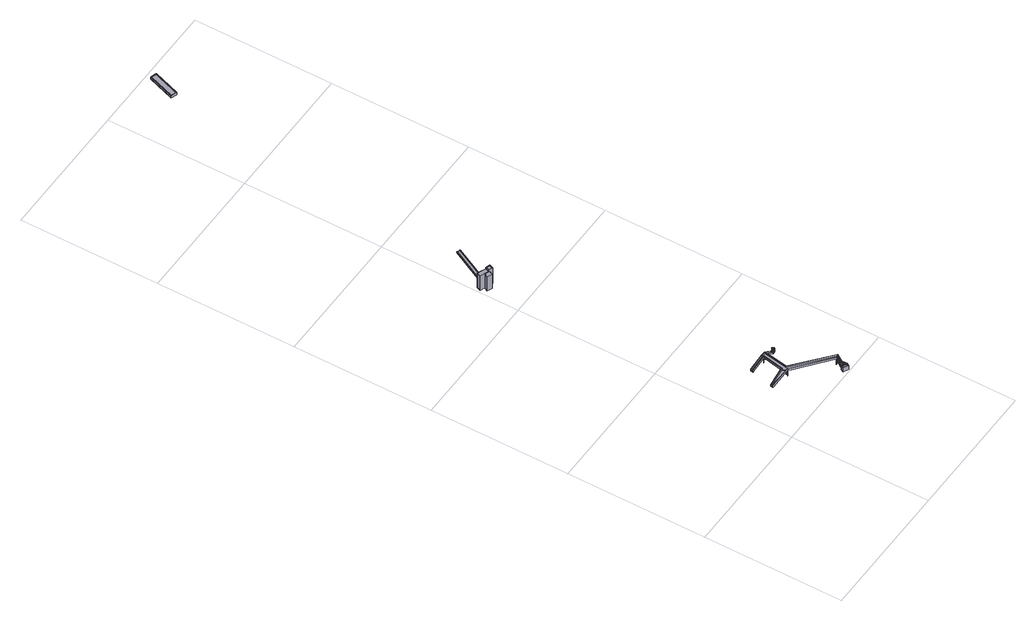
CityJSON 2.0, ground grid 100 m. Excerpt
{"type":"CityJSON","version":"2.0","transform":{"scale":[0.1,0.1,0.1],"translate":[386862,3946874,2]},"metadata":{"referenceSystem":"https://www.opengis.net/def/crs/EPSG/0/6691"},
"CityObjects":{
"bridge1":{"type":"Bridge","geometry":[{"type":"MultiSurface","lod":"2","boundaries":[[[0,1,2]],[[3,1,4]],[[3,2,1]],[[5,3,4]],[[4,6,7]],[[4,7,5]],[[8,9,10,11,12,13,14]],[[15,16,17,18,19,20,21]],[[22,23,2,3]],[[5,7,24,25,22,3]],[[1,26,27,28,6,4]],[[29,26,1,0]],[[23,22,9,8,30]],[[25,24,10,9]],[[22,25,9]],[[17,28,27,18]],[[27,26,18]],[[18,26,29,19]],[[31,14,13,32]],[[32,21,20]],[[12,33,15]],[[12,11,33]],[[13,21,32]],[[21,13,15]],[[33,16,15]],[[15,13,12]],[[11,10,24,7,6,28,17,16,33]],[[34,2,23,30]],[[35,36,37]],[[38,39,40]],[[38,41,39]],[[35,40,36]],[[40,35,38]],[[37,36,42]],[[43,44,45,46,47,48,49]],[[50,49,48,51,37,42,52,53]],[[54,55,50,53,56]],[[57,58,41,59]],[[59,41,38,35,37,51,60,61]],[[40,39,62,63,64,52,42,36]],[[57,59,61,47,46]],[[61,60,47]],[[51,48,47,60]],[[64,63,56]],[[53,52,64,56]],[[63,62,54,56]],[[65,66,67]],[[68,69,70,66,71]],[[67,72,65]],[[66,73,67]],[[73,66,70]],[[67,74,72]],[[75,76,77,78,79,80,81]],[[82,83,84,85,86,87,88]],[[89,90,71,66]],[[65,72,91,92,89,66]],[[70,93,94,95,96,74,67,73]],[[90,89,76,75]],[[92,91,77,76]],[[89,92,76]],[[84,96,95,85]],[[95,94,85]],[[93,86,85,94]],[[88,87,97]],[[80,82,88]],[[79,98,82]],[[81,80,97,99,100]],[[80,79,82]],[[79,78,98]],[[88,97,80]],[[98,83,82]],[[78,77,91,72,74,96,84,83,98]],[[101,102,103]],[[104,105,106]],[[101,103,107]],[[108,101,104]],[[101,107,104]],[[108,104,106]],[[109,110,111,112,57,46]],[[113,114,115,116,117,118,119]],[[120,121,105,104]],[[107,103,122,123,120,104]],[[124,125,126,102,101,108,106,127]],[[112,111,121,120]],[[57,112,123,122]],[[120,123,112]],[[125,116,115,126]],[[124,116,125]],[[124,127,117,116]],[[128,129,110,109]],[[113,130,114]],[[130,113,45]],[[44,130,45]],[[128,109,119]],[[113,119,109]],[[113,109,46,45]],[[128,119,118,131,132]],[[58,57,122,103]],[[133,39,41,58,103,102,134]],[[135,136,137,138]],[[136,115,114,139,137]],[[44,43,139,114,130]],[[54,135,138,55]],[[62,39,133,140]],[[140,133,134,141]],[[141,134,102,126]],[[141,126,115,136,135,54,62,140]],[[142,143,20,19,144]],[[145,29,0,146]],[[19,29,145,144]],[[147,148,149,150,151,143,142,152]],[[143,151,148,147,153,154,155,156,157,158,159,31,32,20]],[[142,144,142,152]],[[160,161,162]],[[163,164,165]],[[163,165,166]],[[167,163,168]],[[168,163,166]],[[169,167,168]],[[168,170,171]],[[168,171,169]],[[170,172,173]],[[170,173,171]],[[162,146,161]],[[161,146,174]],[[173,172,175]],[[162,161,176,175]],[[161,160,176]],[[175,176,173]],[[177,178,179,142,144]],[[180,178,177,181]],[[182,180,181,183]],[[184,182,183,185]],[[186,187,188,189]],[[190,191,187,186]],[[192,193,191,190]],[[194,195,193,192]],[[196,197,198,199,200,195,194]],[[160,201,202,176]],[[175,203,204,145,146,162]],[[203,175,172,205]],[[205,172,170,206]],[[206,170,168,207]],[[207,168,166,208]],[[208,166,165,209]],[[210,164,163,211]],[[211,163,167,212]],[[212,167,169,213]],[[213,169,171,214]],[[214,171,173,215]],[[202,215,173,176]],[[216,144,145,204]],[[203,205,177,144,216,204]],[[205,181,177]],[[206,181,205]],[[207,183,181]],[[207,181,206]],[[185,183,207,208,209]],[[210,211,212,186,189]],[[213,190,212]],[[212,190,186]],[[214,192,190]],[[214,190,213]],[[215,194,214]],[[214,194,192]],[[202,201,217,196,194,215]],[[200,199,218]],[[182,219,187]],[[182,187,191]],[[191,193,182]],[[182,193,180]],[[195,200,179]],[[195,179,178]],[[178,180,195]],[[195,180,193]],[[182,184,219]],[[187,219,188]],[[179,200,218]],[[147,152,142,179,218,153]],[[154,153,218,199]],[[217,201,160,220]],[[174,146,145,144,145,146]],[[189,188,219,184,185,209,165,164,210]],[[0,2,34,221,69,68,222,223,106,105,224,225,220,160,162,161,174,146]],[[198,197,196,217,226,227]],[[110,228,227,226,111]],[[117,75,81,229,230,231,118]],[[87,86,30,8,14,232]],[[233,234,225,224]],[[121,233,224,105]],[[235,236,223,222]],[[127,106,223,236]],[[237,235,222,68]],[[221,238,239,69]],[[226,217,234,233,121,111]],[[127,236,235,237,90,75,117]],[[30,86,93,239,238]],[[240,241,229,81,100]],[[228,110,129,242,243,244,245]],[[246,247,230,229,241,248,249,240,100,99]],[[232,250,251,231,230,247,252,253,246,99,97,87]],[[31,159,156,155,154,199,198,227,228,245,242,129,128,132,254,255,256,118,231,251,257,258,250,232,14]],[[234,217,220,225]],[[34,30,238,221]],[[69,239,93,70]],[[71,90,237,68]],[[259,260,261,262]],[[263,264,265,266]],[[267,268,269,270]],[[271,272,273,274]],[[275,276,277,278]],[[279,280,281,282]],[[283,284,285,286]],[[139,43,49,50,55,138,137]],[[244,278,277,245]],[[244,243,275,278]],[[243,242,276,275]],[[242,245,277,276]],[[255,273,272,256]],[[255,254,274,273]],[[274,254,132,131,271]],[[256,272,271,131,118]],[[258,282,281,250]],[[257,279,282,258]],[[251,280,279,257]],[[250,281,280,251]],[[249,270,269,240]],[[248,267,270,249]],[[241,268,267,248]],[[240,269,268,241]],[[253,286,285,246]],[[252,283,286,253]],[[247,284,283,252]],[[246,285,284,247]],[[159,158,262,261]],[[157,259,262,158]],[[157,156,260,259]],[[159,261,260,156]],[[150,264,263,151]],[[149,265,264,150]],[[149,148,266,265]],[[148,151,263,266]]]}]},
"bridge2":{"type":"Bridge","geometry":[{"type":"MultiSurface","lod":"2","boundaries":[[[287,288,289,290]],[[291,292,293,294]],[[295,296,297,298]],[[299,300,288,287]],[[290,289,301,302]],[[302,301,296,295]],[[294,293,300,299]],[[298,297,292,291]],[[297,296,301,289,288,300,293,292]],[[303,304,305,306,307,308]],[[308,309,310,311,312,303]],[[307,313,309,308]],[[314,313,307,306,302,295,298,291,294,299,305,304]],[[290,302,306,305,299,287]],[[311,315,316,317,312]],[[310,318,315,311]],[[316,319,320,317]],[[315,318,319,316]],[[321,322,323,324]],[[325,326,327,328]],[[325,329,330,326]],[[317,320,330,329,331,303,312]],[[331,328,327,314,304,303]],[[332,324,323,333]],[[333,323,322,334]],[[334,322,321,335]],[[335,321,324,332]],[[328,331,332,333,334,335,329,325]],[[332,331,329,335]],[[327,326,330,320,319,318,310,309,313,314]]]}]},
"bridge3":{"type":"Bridge","geometry":[{"type":"MultiSurface","lod":"2","boundaries":[[[336,337,338,339]],[[340,339,338,341]],[[341,338,337,342]],[[342,337,336,343]],[[343,336,339,340]],[[342,344,345,341]],[[340,341,345,346,347,344,342,343]],[[348,349,350,351]],[[346,345,349,348]],[[345,344,350,349]],[[344,347,351,350]],[[347,346,348,351]]]}]}
},
"vertices":[
[431,490,67],[428,490,65],[429,477,67],[426,478,65],[340,507,16],[337,495,16],[337,508,14],[334,496,14],[429,474,77],[426,475,75],[333,493,24],[333,493,9],[336,492,11],[426,475,60],[429,474,62],[340,510,11],[337,511,9],[337,511,24],[340,510,26],[431,493,77],[431,493,62],[428,493,60],[426,478,75],[429,477,77],[334,496,24],[337,495,26],[428,490,75],[340,507,26],[337,508,24],[431,490,77],[429,476,77],[429,477,62],[431,490,62],[337,508,9],[429,476,67],[676,71,18],[690,64,18],[677,74,16],[663,38,35],[676,28,36],[677,31,35],[661,35,36],[692,67,16],[659,37,13],[659,37,31],[660,39,32],[665,52,38],[673,72,28],[674,75,26],[674,75,13],[694,66,13],[677,74,26],[692,67,26],[694,66,26],[679,26,46],[679,26,13],[680,29,45],[659,37,46],[659,37,36],[661,35,46],[676,71,28],[663,38,45],[676,28,46],[677,31,45],[690,64,28],[298,326,8],[411,297,65],[301,338,9],[415,296,67],[402,323,67],[402,325,67],[416,295,67],[295,327,7],[398,325,65],[298,339,7],[417,293,77],[414,294,76],[295,324,17],[295,324,2],[298,323,3],[414,294,61],[417,293,62],[302,341,4],[299,342,2],[299,342,17],[302,341,19],[400,328,77],[400,328,62],[397,328,60],[411,297,75],[416,295,77],[295,327,17],[298,326,18],[402,325,77],[398,325,75],[301,338,19],[298,339,17],[402,325,62],[298,339,2],[402,324,62],[413,300,62],[646,46,38],[645,43,36],[656,38,36],[682,96,65],[684,100,67],[664,92,67],[657,41,37],[663,89,64],[686,98,61],[687,101,62],[687,101,77],[686,98,76],[644,48,33],[642,45,31],[642,45,46],[644,48,48],[661,91,77],[661,91,62],[659,87,59],[682,96,75],[684,100,77],[656,38,46],[657,41,47],[663,89,74],[646,46,48],[645,43,46],[664,92,77],[664,92,62],[677,97,62],[645,43,31],[661,91,61],[662,91,62],[667,10,36],[636,26,36],[668,6,46],[632,24,46],[632,24,13],[668,6,13],[642,45,13],[667,10,46],[636,26,46],[463,489,62],[459,489,62],[463,489,77],[462,486,77],[462,486,67],[462,485,62],[461,486,62],[462,487,62],[461,488,62],[460,487,62],[463,488,62],[461,479,62],[461,471,62],[431,475,62],[431,476,62],[432,477,62],[431,478,62],[430,477,62],[461,473,67],[462,484,67],[463,486,67],[569,491,11],[571,493,10],[565,501,10],[563,499,11],[561,485,14],[547,486,18],[542,472,23],[529,479,29],[525,465,31],[514,476,36],[511,462,38],[461,479,67],[465,485,65],[464,472,65],[514,478,46],[514,478,31],[465,488,60],[528,481,24],[528,481,39],[546,489,13],[546,489,28],[563,504,6],[563,504,21],[563,482,24],[563,482,9],[573,491,5],[573,491,20],[543,469,32],[543,469,17],[525,462,41],[525,462,26],[511,459,48],[511,459,33],[461,470,77],[461,470,67],[461,470,62],[460,470,62],[463,469,60],[461,473,77],[464,472,75],[465,485,75],[463,486,77],[514,476,46],[529,479,39],[547,486,28],[563,499,21],[565,501,20],[571,493,20],[569,491,21],[561,485,24],[542,472,33],[525,465,41],[511,462,48],[463,488,77],[461,471,77],[461,473,62],[571,493,5],[461,471,67],[432,475,67],[418,297,67],[419,295,67],[431,312,67],[458,472,67],[434,314,77],[434,314,62],[610,166,62],[436,277,62],[497,226,62],[530,199,62],[401,331,62],[431,312,77],[458,472,77],[418,297,77],[419,295,77],[415,296,77],[432,475,77],[402,323,77],[419,295,62],[420,294,62],[676,98,62],[677,99,62],[676,100,62],[675,99,62],[405,321,62],[406,320,62],[421,295,62],[420,296,62],[425,307,62],[426,306,62],[407,321,62],[406,322,62],[662,92,62],[661,93,62],[660,92,62],[427,307,62],[426,308,62],[432,477,13],[431,476,13],[430,477,13],[431,478,13],[460,487,13],[461,488,13],[462,487,13],[461,486,13],[421,295,13],[420,294,13],[419,295,13],[420,296,13],[661,91,13],[660,92,13],[661,93,13],[662,92,13],[677,99,13],[676,98,13],[675,99,13],[676,100,13],[427,307,13],[425,306,13],[425,307,13],[426,308,13],[407,321,13],[406,320,13],[405,321,13],[406,322,13],
[47,2299,95],[137,2512,130],[117,2520,130],[27,2306,95],[49,2297,94],[139,2510,128],[139,2510,132],[49,2297,98],[24,2308,98],[114,2521,132],[114,2521,128],[24,2308,94],[47,2299,98],[137,2512,132],[117,2520,132],[27,2306,98],[68,2258,146],[78,2286,146],[47,2299,146],[27,2306,146],[20,2309,146],[9,2281,146],[9,2281,18],[40,2269,18],[40,2269,143],[68,2258,143],[20,2309,18],[78,2286,18],[28,2241,143],[62,2226,143],[75,2255,143],[27,2241,18],[62,2226,18],[75,2255,18],[96,2250,156],[105,2274,156],[80,2283,156],[71,2260,156],[109,2275,159],[109,2275,18],[79,2287,18],[79,2287,159],[98,2246,159],[98,2246,18],[68,2258,159],[71,2260,159],[80,2283,159],[105,2274,159],[96,2250,159],
[207,4665,230],[243,4653,230],[308,4841,230],[272,4853,230],[272,4853,233],[308,4841,233],[243,4653,233],[207,4665,233],[245,4649,233],[312,4843,233],[271,4857,233],[203,4663,233],[271,4857,213],[312,4843,213],[245,4649,213],[203,4663,213]
]}
